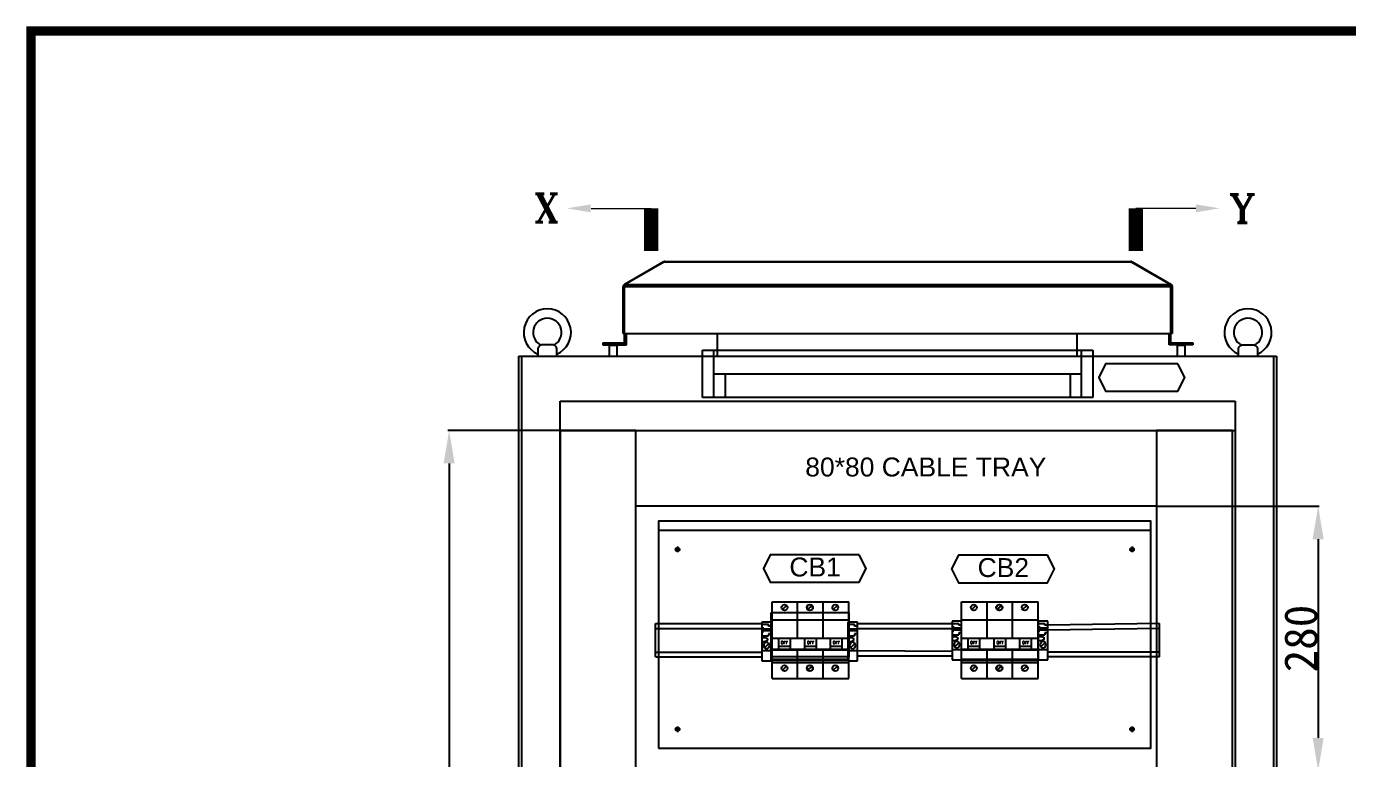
# Model space of a CAD drawing. Extents: x 81437 to 204847, y -54597 to -29444.
# Drawn here: x 86412 to 87809, y -38998 to -38223 of the extents above; entities that cross this region are included whole.
import ezdxf
from ezdxf.enums import TextEntityAlignment as Align
from ezdxf.lldxf.tags import DXFTag

# ---------------------------------------------------------------- set-up
doc = ezdxf.new("R2010")
doc.units = 0
doc.header["$LTSCALE"] = 100
doc.header["$MEASUREMENT"] = 0
for name, color, linetype in [('COMPONENT', 7, 'Continuous'), ('LOOP', 5, 'Continuous'), ('PANEL', 7, 'Continuous'), ('PSU', 12, 'Continuous'), ('t', 1, 'Continuous'), ('TEXT', 7, 'Continuous'), ('操作台', 7, 'Continuous')]:
    doc.layers.add(name, color=color, linetype=linetype)
doc.styles.add('HZ', font='arial.ttf', dxfattribs={"width": 0.7})
doc.styles.add('ROMANS', font='romans', dxfattribs={"width": 0.8, "height": 2})
doc.styles.add('ROMANT', font='romant.shx')
doc.styles.get("Standard").update_dxf_attribs({"font": ''})
doc.styles.add('微软雅黑', font='')
doc.styles.get('Standard').set_extended_font_data('SimSun')
doc.styles.get('微软雅黑').set_extended_font_data('Microsoft YaHei')
tags = doc.linetypes.add('CENTER2', pattern=[1.125, 0.75, -0.125, 0.125, -0.125]).pattern_tags.tags
tags[10:11] = [DXFTag(74, 4), DXFTag(75, 0), DXFTag(340, '0'), DXFTag(46, 1.0), DXFTag(50, 0.0), DXFTag(44, 0.0), DXFTag(45, 0.0)]
tags[8:9] = [DXFTag(74, 4), DXFTag(75, 0), DXFTag(340, '0'), DXFTag(46, 1.0), DXFTag(50, 0.0), DXFTag(44, 0.0), DXFTag(45, 0.0)]
tags[6:7] = [DXFTag(74, 4), DXFTag(75, 0), DXFTag(340, '0'), DXFTag(46, 1.0), DXFTag(50, 0.0), DXFTag(44, 0.0), DXFTag(45, 0.0)]
tags[4:5] = [DXFTag(74, 4), DXFTag(75, 0), DXFTag(340, '0'), DXFTag(46, 1.0), DXFTag(50, 0.0), DXFTag(44, 0.0), DXFTag(45, 0.0)]
tags = doc.linetypes.add('HIDDEN', pattern=[0.375, 0.25, -0.125]).pattern_tags.tags
tags[6:7] = [DXFTag(74, 4), DXFTag(75, 0), DXFTag(340, '0'), DXFTag(46, 1.0), DXFTag(50, 0.0), DXFTag(44, 0.0), DXFTag(45, 0.0)]
tags[4:5] = [DXFTag(74, 4), DXFTag(75, 0), DXFTag(340, '0'), DXFTag(46, 1.0), DXFTag(50, 0.0), DXFTag(44, 0.0), DXFTag(45, 0.0)]
doc.dimstyles.new('ISO-25', dxfattribs={"dimtxt": 35, "dimasz": 35, "dimexe": 1.25, "dimexo": 0.625, "dimtad": 1, "dimtoh": 1, "dimdec": 0, "dimtxsty": 'Standard', "dimcen": 2.5, "dimadec": 0, "dimazin": 0, "dimtfac": 1, "dimtdec": 0, "dimtmove": 0, "dimatfit": 3, "dimfxl": 1, "dimarcsym": 0})

# ---------------------------------------------------------------- blocks, each defined once
blk = doc.blocks.new('风帽正面')
at = {"linetype": 'Continuous'}
for p, q in [((60582.9, -62124.9), (60541.6, -62148.8)), ((60583.7, -62124.9), (60542.3, -62148.8)), ((60582.9, -62124.9), (60583.1, -62125.3)), ((60583.7, -62124.9), (61076.8, -62124.9)), ((60584.3, -62124.6), (61076.2, -62124.6)), ((61076.8, -62124.9), (61118.1, -62148.8)), ((61077.6, -62124.9), (61077.4, -62125.3)), ((61077.6, -62124.9), (61118.9, -62148.8)), ((60540.2, -62200.6), (60540.2, -62151.1)), ((60540.2, -62151.1), (60541.7, -62151.1)), ((60541.6, -62148.8), (60542.1, -62149.6)), ((60541.7, -62200.6), (60541.7, -62151.1)), ((60541.7, -62151.1), (61118.7, -62151.1)), ((60542.3, -62148.8), (61118.1, -62148.8)), ((61118.9, -62148.8), (61118.4, -62149.6)), ((61118.7, -62200.6), (61118.7, -62151.1)), ((61120.2, -62151.1), (61118.7, -62151.1)), ((61120.2, -62200.6), (61120.2, -62151.1)), ((60540.2, -62200.6), (60541.7, -62200.6)), ((60541.7, -62210.6), (60541.7, -62200.6)), ((60541.7, -62200.6), (61118.7, -62200.6)), ((60543.7, -62212.6), (60543.7, -62200.6)), ((60639.7, -62224.6), (60639.7, -62200.6)), ((61019.7, -62224.6), (61019.7, -62200.6)), ((61116.7, -62212.6), (61116.7, -62200.6)), ((61118.7, -62210.6), (61118.7, -62200.6)), ((61120.2, -62200.6), (61118.7, -62200.6)), ((60518.7, -62210.6), (60518.7, -62212.6)), ((60518.7, -62210.6), (60541.7, -62210.6)), ((60518.7, -62212.6), (60543.7, -62212.6)), ((60521.7, -62210.6), (60521.7, -62212.6)), ((60526.2, -62212.6), (60525.7, -62213.1)), ((60525.7, -62224.6), (60525.7, -62213.1)), ((60525.7, -62213.1), (60533.7, -62213.1)), ((60533.7, -62213.1), (60533.2, -62212.6)), ((60533.7, -62224.6), (60533.7, -62213.1)), ((60543.7, -62212.6), (60541.7, -62210.6)), ((61116.7, -62212.6), (61118.7, -62210.6)), ((61141.7, -62212.6), (61116.7, -62212.6)), ((61118.7, -62210.6), (61141.7, -62210.6)), ((61126.2, -62212.6), (61125.7, -62213.1)), ((61125.7, -62224.6), (61125.7, -62213.1)), ((61125.7, -62213.1), (61133.7, -62213.1)), ((61133.7, -62213.1), (61133.2, -62212.6)), ((61133.7, -62224.6), (61133.7, -62213.1)), ((61138.7, -62210.6), (61138.7, -62212.6)), ((61141.7, -62210.6), (61141.7, -62212.6))]:
    blk.add_line(p, q, dxfattribs=at)
for centre, radius, start, end in [((60584.3, -62127.3), 2.7, 90, 120), ((61076.2, -62127.3), 2.7, 60, 90), ((60542.9, -62151.1), 2.7, 120, 180), ((60693.6, -62183.3), 155.2, 167.8738, 168.0486), ((60588.1, -62160.6), 47.3, 167.3118, 167.8829), ((61072.4, -62160.6), 47.3, 12.1171, 12.6882), ((60966.9, -62183.3), 155.2, 11.9514, 12.1262), ((61117.5, -62151.1), 2.7, 0, 60)]:
    blk.add_arc(centre, radius, start, end, dxfattribs=at)
for points, start_tangent, end_tangent in [([(60583.7, -62124.9), (60583.8, -62124.8), (60584.1, -62124.6)], (0.647129, 0.762381), (0.925529, 0.378677)), ([(60584.1, -62124.6), (60584.3, -62124.6)], (0.925529, 0.378677), (1, 0)), ([(61076.4, -62124.6), (61076.2, -62124.6)], (-0.925529, 0.378677), (-1, 0)), ([(61076.8, -62124.9), (61076.7, -62124.8), (61076.4, -62124.6)], (-0.647129, 0.762381), (-0.925529, 0.378677)), ([(60542.1, -62149.4), (60542.1, -62149.6), (60541.9, -62150.2)], (-0.266985, -0.963701), (-0.2203, -0.975432)), ([(60542.3, -62148.8), (60542.3, -62148.9), (60542.1, -62149.4)], (-0.390683, -0.920525), (-0.266985, -0.963701)), ([(61118.1, -62148.8), (61118.2, -62148.9), (61118.3, -62149.4)], (0.390683, -0.920525), (0.266985, -0.963701)), ([(61118.3, -62149.4), (61118.4, -62149.6), (61118.5, -62150.2)], (0.266985, -0.963701), (0.2203, -0.975432))]:
    blk.add_spline(points, degree=3, dxfattribs=dict(at, start_tangent=start_tangent, end_tangent=end_tangent))
blk = doc.blocks.new('LAMP')
at = {"layer": 'PANEL', "color": 9}
for p, q in [((-206.2, 0), (206.2, 0)), ((-206.2, -50), (-206.2, 0)), ((-194.2, -50), (-194.2, 0)), ((194.2, -50), (194.2, 0)), ((206.2, 0), (206.2, -50)), ((-194.2, -25), (194.2, -25)), ((-182.2, -25), (-182.2, -50)), ((182.2, -25), (182.2, -50)), ((206.2, -50), (-206.2, -50))]:
    blk.add_line(p, q, dxfattribs=at)
blk = doc.blocks.new('*D206')
at = {"color": 0, "lineweight": -2, "transparency": 16777216}
for p, q in [((87606.7, -38729.6), (87777.9, -38729.6)), ((87776.7, -38764.6), (87776.7, -38974.6)), ((87606.7, -39009.6), (87777.9, -39009.6))]:
    blk.add_line(p, q, dxfattribs=at)
at = {"color": 0, "transparency": 16777216}
for points in [[(87782.5, -38764.6), (87770.9, -38764.6), (87776.7, -38729.6)], [(87770.9, -38974.6), (87782.5, -38974.6), (87776.7, -39009.6)]]:
    blk.add_solid(points, dxfattribs=at)
at = {"layer": 'Defpoints', "color": 0, "transparency": 16777216}
for p in [(87606.1, -38729.6), (87606.1, -39009.6), (87776.7, -39009.6)]:
    blk.add_point(p, dxfattribs=at)
at = {"color": 0, "transparency": 16777216, "insert": (87758.6, -38869.6), "char_height": 35, "attachment_point": 5, "rotation": 90}
blk.add_mtext('280', dxfattribs=at)
blk = doc.blocks.new('*D213')
at = {"color": 0, "lineweight": -2, "transparency": 16777216}
for p, q in [((86975.5, -38649.6), (86857.6, -38649.6)), ((86858.9, -38684.6), (86858.9, -40415.1)), ((86975.5, -40450.1), (86857.6, -40450.1))]:
    blk.add_line(p, q, dxfattribs=at)
at = {"color": 0, "transparency": 16777216}
for points in [[(86864.7, -38684.6), (86853, -38684.6), (86858.9, -38649.6)], [(86853, -40415.1), (86864.7, -40415.1), (86858.9, -40450.1)]]:
    blk.add_solid(points, dxfattribs=at)
at = {"layer": 'Defpoints', "color": 0, "transparency": 16777216}
for p in [(86976.1, -38649.6), (86858.9, -40450.1), (86976.1, -40450.1)]:
    blk.add_point(p, dxfattribs=at)
at = {"color": 0, "transparency": 16777216, "insert": (86840.7, -39549.8), "char_height": 35, "attachment_point": 5, "rotation": 90}
blk.add_mtext('1800', dxfattribs=at)
blk = doc.blocks.new('NZ125-3P')
at = {"layer": 'COMPONENT', "color": 6, "linetype": 'HIDDEN', "ltscale": 0.2}
for p, q in [((86866.6, -25525.6), (86871, -25521.3)), ((86893.3, -25525.6), (86897.7, -25521.3)), ((86893.6, -25525.6), (86898, -25521.3)), ((86920.3, -25525.6), (86924.7, -25521.3)), ((86866.6, -25589.8), (86871, -25585.5)), ((86893.3, -25589.8), (86897.7, -25585.5)), ((86893.6, -25589.8), (86898, -25585.5)), ((86920.3, -25589.8), (86924.7, -25585.5))]:
    blk.add_line(p, q, dxfattribs=at)
for centre in [(86868.8, -25523.5), (86895.5, -25523.5), (86895.8, -25523.5), (86922.5, -25523.5), (86868.8, -25587.6), (86895.5, -25587.6), (86895.8, -25587.6), (86922.5, -25587.6)]:
    blk.add_circle(centre, 3.1, dxfattribs=at)
at = {"layer": 'PSU', "linetype": 'HIDDEN', "ltscale": 0.2}
for p, q in [((86855.7, -25517.4), (86909.7, -25517.4)), ((86855.7, -25536.6), (86855.7, -25517.4)), ((86882.7, -25536.6), (86882.7, -25517.4)), ((86882.7, -25517.4), (86936.7, -25517.4)), ((86882.7, -25536.6), (86882.7, -25517.4)), ((86909.7, -25536.6), (86909.7, -25517.4)), ((86909.7, -25536.6), (86909.7, -25517.4)), ((86936.7, -25536.6), (86936.7, -25517.4)), ((86909.7, -25555.8), (86909.7, -25536.6)), ((86936.7, -25598.4), (86936.7, -25536.6)), ((86855.7, -25598.4), (86855.7, -25581.6)), ((86882.7, -25598.4), (86882.7, -25581.6)), ((86882.7, -25598.4), (86882.7, -25581.6)), ((86909.7, -25598.4), (86909.7, -25581.6)), ((86909.7, -25598.4), (86909.7, -25581.6)), ((86936.7, -25598.4), (86936.7, -25584.6)), ((86855.7, -25598.4), (86909.7, -25598.4)), ((86882.7, -25598.4), (86936.7, -25598.4))]:
    blk.add_line(p, q, dxfattribs=at)
at = {"layer": 'PSU'}
for p, q in [((86855.7, -25536.6), (86909.7, -25536.6)), ((86855.7, -25581.6), (86855.7, -25536.6)), ((86882.7, -25555.8), (86882.7, -25536.6)), ((86882.7, -25536.6), (86936.7, -25536.6)), ((86882.7, -25555.8), (86882.7, -25536.6)), ((86909.7, -25555.8), (86909.7, -25536.6)), ((86936.7, -25581.6), (86936.7, -25536.6)), ((86855.7, -25555.8), (86873.7, -25555.8)), ((86855.7, -25567.5), (86909.7, -25567.5)), ((86862.8, -25567.5), (86862.8, -25555.8)), ((86862.8, -25564.4), (86875.1, -25564.4)), ((86873.7, -25555.8), (86891.7, -25555.8)), ((86875.1, -25567.5), (86875.1, -25555.8)), ((86882.7, -25555.8), (86900.7, -25555.8)), ((86882.7, -25567.5), (86936.7, -25567.5)), ((86882.7, -25581.6), (86882.7, -25567.5)), ((86890.3, -25567.5), (86890.3, -25555.8)), ((86890.3, -25564.4), (86902.6, -25564.4)), ((86891.7, -25555.8), (86909.7, -25555.8)), ((86900.7, -25555.8), (86918.7, -25555.8)), ((86902.6, -25567.5), (86902.6, -25555.8)), ((86909.7, -25581.6), (86909.7, -25567.5)), ((86917.3, -25567.5), (86917.3, -25555.8)), ((86917.3, -25564.4), (86929.6, -25564.4)), ((86918.7, -25555.8), (86936.7, -25555.8)), ((86929.6, -25567.5), (86929.6, -25555.8)), ((86855.7, -25568), (86909.7, -25568)), ((86855.7, -25577.9), (86909.7, -25577.9)), ((86855.7, -25579.2), (86909.7, -25579.2)), ((86855.7, -25581.6), (86909.7, -25581.6)), ((86873.7, -25581.6), (86873.7, -25581.6)), ((86882.7, -25568), (86936.7, -25568)), ((86882.7, -25577.9), (86936.7, -25577.9)), ((86882.7, -25579.2), (86936.7, -25579.2)), ((86882.7, -25581.6), (86936.7, -25581.6)), ((86891.7, -25581.6), (86891.7, -25581.6)), ((86900.7, -25581.6), (86900.7, -25581.6)), ((86918.7, -25581.6), (86918.7, -25581.6))]:
    blk.add_line(p, q, dxfattribs=at)
at = {"layer": 'TEXT', "style": 'ROMANS'}
for p in [(86868.7, -25560.5), (86896.5, -25560.5), (86923.6, -25560.5)]:
    blk.add_text('OFF', height=3.09, dxfattribs=at).set_placement(p, align=Align.MIDDLE)
blk = doc.blocks.new('堵头')
at = {"color": 53}
for p, q in [((0, -41), (0, 0)), ((0, 0), (10, 0)), ((10, 0), (10, -41)), ((0, -11), (10, -11)), ((7.3, -18.3), (2.7, -13.8)), ((0, -20.6), (4, -20.6)), ((0, -24.6), (4, -24.6)), ((0, -26.6), (7, -26.6)), ((7, -28.6), (7, -26.6)), ((0, -29.6), (1, -29.6)), ((0, -35.6), (1, -35.6)), ((0, -38.6), (7, -38.6)), ((10, -41), (0, -41)), ((1, -29.6), (1, -31.6)), ((10, -31.6), (1, -31.6)), ((10, -33.6), (1, -33.6)), ((1, -35.6), (1, -33.6)), ((10, -28.6), (7, -28.6)), ((10, -36.6), (7, -36.6)), ((7, -36.6), (7, -38.6))]:
    blk.add_line(p, q, dxfattribs=at)
blk.add_arc((4, -22.6), 2, 270, 90, dxfattribs=at)
blk.add_ellipse((5, -16.1), major_axis=(0, -3.5), ratio=0.857143, start_param=4.712389, end_param=10.995574, dxfattribs=at)
blk = doc.blocks.new('图框')
at = {"layer": 't', "color": 7, "const_width": 9.62}
blk.add_lwpolyline([(4109.5, -3210.4), (4109.5, -58.9), (-6.2, -58.9), (-6.2, -3210.4)], close=True, dxfattribs=at)
at = {"color": 7, "style": '微软雅黑', "flags": 8}
for tag, p, height in [('DWG.NAME:', (1375.5, -2969.2), 25), ('DWG.NO.:', (3122, -3089.3), 24), ('图纸编号', (3309.2, -3111.3), 24), ('FILENO.:', (3122.5, -3165), 24), ('文档号', (3311.6, -3183), 24)]:
    blk.add_attdef(tag, p, '', height=height, dxfattribs=at)
at = {"color": 7, "style": '微软雅黑', "width": 0.8, "flags": 8}
for tag, p, height in [('PROJECT_NAME', (3324.7, -2969.2), 25), ('PROJECTNAME:', (3119.3, -2971.7), 24)]:
    blk.add_attdef(tag, p, '', height=height, dxfattribs=at)
at = {"color": 7, "style": '微软雅黑', "flags": 8}
for tag, height, width, p in [('RENLIU', 24, 0.7, (692, -3009.2)), ('SHUFENWANG', 24, 0.7, (879.6, -3009.2)), ('FANGHOU', 24, 0.7, (1063.6, -3009.2)), ('DANDANLI', 24, 0.7, (1243.9, -3009.2)), ('#10STATIONONTROLCABINETCOVER', 30, 0.6, (1771.7, -3076)), ('HANGZHOUHOLLYSYSAUTOMATIONCO.,LTD.', 24, 0.7, (2763.9, -3104.6))]:
    blk.add_attdef(tag, text='', height=height, dxfattribs=dict(at, width=width)).set_placement(p, align=Align.MIDDLE)
for tag, p in [('图纸名称:', (1371.6, -3024.8)), ('项目名称', (3272.9, -3045.6))]:
    blk.add_attdef(tag, text='', height=25, dxfattribs=at).set_placement(p, align=Align.BOTTOM_LEFT)
at = {"color": 7, "flags": 8}
blk.add_attdef('A', text='', height=23, dxfattribs=at).set_placement((53.7, -3033.7), align=Align.MIDDLE)
at = {"color": 7, "style": '微软雅黑', "flags": 8}
for tag, height, p in [('设计时间', 23, (207.7, -3033.7)), ('刘仁', 23, (692, -3061.1)), ('王姝芬', 23, (879.6, -3061.1)), ('侯方', 23, (1063.6, -3061.1)), ('李丹丹', 23, (1243.9, -3061.1)), ('PAGEXOFX', 24, (3947.6, -3097.9)), ('REV.', 24, (53.2, -3121.9)), ('DATE', 24, (202.7, -3121.9)), ('DESCRIPTION', 24, (445.6, -3121.9)), ('PREPARED', 24, (692, -3121.9)), ('CHECKED', 24, (879.6, -3121.9)), ('SIGNED', 24, (1063.6, -3121.9)), ('APPROVED', 24, (1243.9, -3121.9)), ('图纸名称', 30, (1771.7, -3153.6)), ('第几页共几页', 24, (3947.6, -3172.9))]:
    blk.add_attdef(tag, text='', height=height, dxfattribs=at).set_placement(p, align=Align.MIDDLE)

msp = doc.modelspace()

# ---------------------------------------------------------------- linework, layer by layer
at = {"color": 7}
for p, q in [((86932.6, -40681.1), (86932.6, -38571.1)), ((86932.6, -38571.1), (87732.6, -38571.1)), ((87732.6, -38571.1), (87732.6, -40681.1)), ((86976.1, -40527.6), (86976.1, -38618.6)), ((86976.1, -38695.1), (86976.1, -40495.4))]:
    msp.add_line(p, q, dxfattribs=at)
at = {"color": 7, "linetype": 'HIDDEN'}
for p, q in [((86935.8, -40571.1), (86935.8, -38571.1)), ((87729.6, -38571.1), (87729.6, -40571.1))]:
    msp.add_line(p, q, dxfattribs=at)
at = {"color": 7, "linetype": 'Continuous'}
msp.add_line((86977.1, -38618.6), (87689.1, -38618.6), dxfattribs=at)
for p, q in [((87689.1, -38618.6), (87689.1, -40571.1)), ((86976.1, -38649.6), (87689.1, -38649.6)), ((86976.1, -38649.6), (87689.1, -38649.6))]:
    msp.add_line(p, q)
at = {"color": 4, "linetype": 'CENTER2'}
for p, q in [((87097.1, -38775.5, -63738.9), (87103.1, -38775.5, -63738.9)), ((87100.1, -38772.5, -63738.9), (87100.1, -38778.5, -63738.9)), ((87577.1, -38775.5, -63738.9), (87583.1, -38775.5, -63738.9)), ((87577.1, -38775.5, -63738.9), (87583.1, -38775.5, -63738.9)), ((87580.1, -38772.5, -63738.9), (87580.1, -38778.5, -63738.9)), ((87580.1, -38772.5, -63738.9), (87580.1, -38778.5, -63738.9)), ((87097.1, -38965.5, -63738.9), (87103.1, -38965.5, -63738.9)), ((87100.1, -38962.5, -63738.9), (87100.1, -38968.5, -63738.9)), ((87577.1, -38965.5, -63738.9), (87583.1, -38965.5, -63738.9)), ((87580.1, -38962.5, -63738.9), (87580.1, -38968.5, -63738.9))]:
    msp.add_line(p, q, dxfattribs=at)
at = {"linetype": 'CENTER2'}
for p, q in [((87100, -38775.5, -63738.9), (87100.2, -38775.5, -63738.9)), ((87100.1, -38775.6, -63738.9), (87100.1, -38775.4, -63738.9)), ((87580, -38775.5, -63738.9), (87580.2, -38775.5, -63738.9)), ((87580, -38775.5, -63738.9), (87580.2, -38775.5, -63738.9)), ((87580.1, -38775.6, -63738.9), (87580.1, -38775.4, -63738.9)), ((87580.1, -38775.6, -63738.9), (87580.1, -38775.4, -63738.9)), ((87100, -38965.5, -63738.9), (87100.2, -38965.5, -63738.9)), ((87100.1, -38965.6, -63738.9), (87100.1, -38965.4, -63738.9)), ((87580, -38965.5, -63738.9), (87580.2, -38965.5, -63738.9)), ((87580.1, -38965.6, -63738.9), (87580.1, -38965.4, -63738.9))]:
    msp.add_line(p, q, dxfattribs=at)
at = {"color": 6}
for p, q in [((87076.8, -38853.9, -63738.8), (87189.1, -38853.9, -63738.9)), ((87076.8, -38888.9, -63738.8), (87076.8, -38853.9, -63738.8)), ((87076.8, -38858.9, -63738.8), (87189.1, -38858.9, -63738.9)), ((87609.1, -38853.9, -63738.8), (87491.1, -38855.6, -63737.8)), ((87609.1, -38858.9, -63738.8), (87491.1, -38860.6, -63737.8)), ((87609.1, -38888.9, -63738.8), (87609.1, -38853.9, -63738.8)), ((87076.8, -38883.9, -63738.8), (87189.1, -38883.9, -63738.9)), ((87076.8, -38888.9, -63738.8), (87189.1, -38888.9, -63738.9)), ((87609.1, -38883.9, -63738.8), (87491.1, -38883.9, -63737.8)), ((87609.1, -38888.9, -63738.8), (87491.1, -38888.9, -63737.8))]:
    msp.add_line(p, q, dxfattribs=at)
at = {"color": 7}
for points in [[(86972.6, -38571.1), (86972.6, -38564, 0.414214), (86967.6, -38559), (86957.6, -38559, 0.414214), (86952.6, -38564), (86952.6, -38571.1)], [(87692.6, -38571.1), (87692.6, -38564, -0.414214), (87697.6, -38559), (87707.6, -38559, -0.414214), (87712.6, -38564), (87712.6, -38571.1)]]:
    msp.add_lwpolyline(points, format="xyb", dxfattribs=at)
at = {"color": 3}
msp.add_lwpolyline([(87628.6, -38579.3), (87552.1, -38579.3), (87544.9, -38593.8), (87552.1, -38608.3), (87628.6, -38608.3), (87635.8, -38593.8), (87628.6, -38579.3)], dxfattribs=at)
at = {"color": 7}
msp.add_lwpolyline([(86976.1, -38618.6), (87689.1, -38618.6)], dxfattribs=at)
for points in [[(86976.1, -40450.1), (87056.1, -40450.1), (87056.1, -38649.6), (86976.1, -38649.6)], [(87056.1, -38649.6), (87606.1, -38649.6), (87606.1, -38729.6), (87056.1, -38729.6)], [(87606.1, -40450.1), (87686.1, -40450.1), (87686.1, -38649.6), (87606.1, -38649.6)]]:
    msp.add_lwpolyline(points, close=True)
at = {"elevation": -63738.9}
for points in [[(87080.1, -38985.5), (87600.1, -38985.5), (87600.1, -38745.5), (87080.1, -38745.5)], [(87080.1, -38985.5), (87600.1, -38985.5), (87600.1, -38755.5), (87080.1, -38755.5)]]:
    msp.add_lwpolyline(points, close=True, dxfattribs=at)
at = {"color": 3, "elevation": -63737.8}
for points in [[(87292.1, -38781), (87198, -38781), (87190.8, -38795.5), (87198, -38810), (87292.1, -38810), (87299.4, -38795.5), (87292.1, -38781)], [(87490.9, -38781.6), (87396.8, -38781.6), (87389.5, -38796.1), (87396.8, -38810.7), (87490.9, -38810.7), (87498.1, -38796.1), (87490.9, -38781.6)]]:
    msp.add_lwpolyline(points, dxfattribs=at)
at = {"color": 0, "elevation": -63738.9}
msp.add_lwpolyline([(87199.1, -38842), (87281, -38842), (87281, -38889), (87199.1, -38889)], close=True, dxfattribs=at)
for centre in [(87100.1, -38775.5, -63738.9), (87580.1, -38775.5, -63738.9), (87100.1, -38965.5, -63738.9), (87580.1, -38965.5, -63738.9)]:
    msp.add_circle(centre, 2)
at = {"color": 7}
for centre, radius, start, end in [((86962.6, -38546.1), 25, 293.5782, 246.4218), ((87702.6, -38546.1), 25, 293.5782, 246.4218), ((86962.6, -38546.1), 15, 297.5291, 242.4709), ((87702.6, -38546.1), 15, 297.5291, 242.4709)]:
    msp.add_arc(centre, radius, start, end, dxfattribs=at)
at = {"layer": 'LOOP', "color": 5, "lineweight": 0}
for p, q in [((87008.8, -38414.9), (87072.2, -38414.9)), ((87647.6, -38414.9), (87584.2, -38414.9))]:
    msp.add_line(p, q, dxfattribs=at)
at = {"layer": 'LOOP', "color": 5, "lineweight": 0, "const_width": 15}
for points in [[(87072.2, -38414.9), (87072.2, -38460)], [(87584.2, -38414.9), (87584.2, -38460)]]:
    msp.add_lwpolyline(points, dxfattribs=at)
at = {"layer": 'LOOP', "color": 5, "lineweight": 0}
for points in [[(87008.3, -38410.7), (86983.3, -38414.9), (87008.3, -38419.1)], [(87647.6, -38419.1), (87672.6, -38414.9), (87647.6, -38410.7)]]:
    msp.add_solid(points, dxfattribs=at)
at = {"layer": '操作台', "color": 6}
for p, q in [((87290.1, -38853.9, -63738.9), (87390.1, -38853.9, -63737.8)), ((87290.1, -38859, -63738.9), (87390.1, -38859, -63737.8)), ((87290.1, -38882.2, -63738.9), (87390.1, -38882.9, -63737.8)), ((87290.1, -38887.9, -63738.9), (87390.1, -38887.9, -63737.8))]:
    msp.add_line(p, q, dxfattribs=at)

# ---------------------------------------------------------------- block references
at = {"color": 1}
for name, p in [('图框', (86423.4, -38168.5)), ('NZ125-3P', (344.2, -13313.4, -63737.8)), ('NZ125-3P', (544.3, -13313.4, -63737.8))]:
    msp.add_blockref(name, p, dxfattribs=at)
at = {"lineweight": 20}
msp.add_blockref('风帽正面', (26502.5, 23653.5), dxfattribs=at)
at = {"color": 7}
msp.add_blockref('LAMP', (87332.6, -38564.9), dxfattribs=at)
at = {"xscale": -1, "rotation": 180}
for p in [(87189.1, -38893.2, -63738.9), (87280.1, -38893.2, -63738.9), (87390.1, -38892.2, -63737.8), (87481.1, -38892.2, -63737.8)]:
    msp.add_blockref('堵头', p, dxfattribs=at)

# ---------------------------------------------------------------- texts
at = {"lineweight": 0, "style": 'HZ'}
msp.add_text('80*80 CABLE TRAY', height=20, dxfattribs=at).set_placement((87235, -38698.3))
at = {"color": 0, "style": 'HZ'}
for s, p in [('CB1', (87218.2, -38804, -63737.8)), ('CB2', (87417, -38804.6, -63737.8))]:
    msp.add_text(s, height=20, dxfattribs=at).set_placement(p)
at = {"layer": 'TEXT', "color": 5, "lineweight": 0, "style": 'ROMANT'}
for s, p in [('X', (86961.7, -38429.6)), ('Y', (87696.5, -38430.2))]:
    msp.add_text(s, height=30, dxfattribs=at).set_placement(p, align=Align.CENTER)

# ---------------------------------------------------------------- dimensions: what is measured, and where the dimension line sits
at = {"color": 3}
for base, p1, p2, picture, middle in [((86858.85695, -40450.08961), (86976.0915, -38649.58964), (86976.0915, -40450.08961), '*D213', (86840.73195, -39549.83963)), ((87776.7, -39009.6, 63738.9), (87606.1, -38729.6), (87606.1, -39009.6, 63738.9), '*D206', (87758.6, -38869.6, 63738.9))]:
    dim = msp.add_linear_dim(base=base, p1=p1, p2=p2, angle=90, dimstyle='ISO-25', dxfattribs=at)
    dim.commit()
    dim.dimension.update_dxf_attribs({"geometry": picture, "text_midpoint": middle})

doc.saveas('drawing.dxf')
